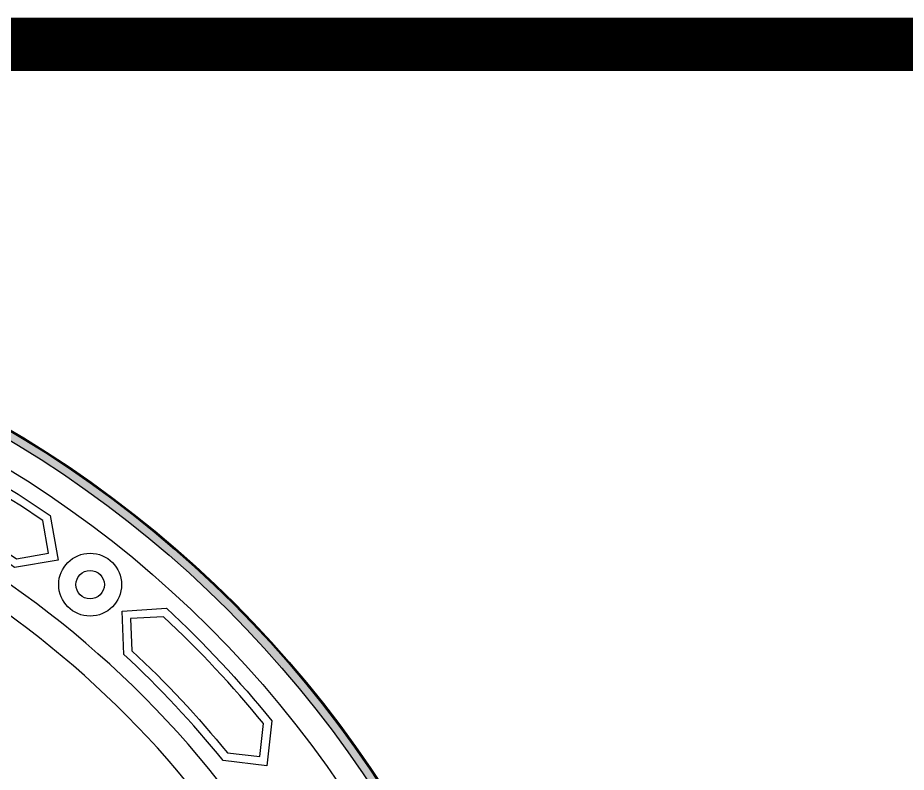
# Model space of a CAD drawing. Header units: feet. Extents: x 0 to 841, y 0 to 594.
# Drawn here: x 656.36 to 666.34, y 139.18 to 147.66 of the extents above; entities that cross this region are included whole.
import ezdxf

# ---------------------------------------------------------------- set-up
doc = ezdxf.new("R2010")
doc.units = ezdxf.units.FT
doc.header["$MEASUREMENT"] = 0
doc.layers.add('LOGO', color=7, linetype='Continuous')
doc.layers.add('TITLE', color=5, linetype='Continuous')

# ---------------------------------------------------------------- blocks, each defined once
blk = doc.blocks.new('YOTA')
h = blk.add_hatch(color=1)
edge = h.paths.add_edge_path()
edge.add_arc((302.886, 246.975), 39.995, 0, 360)
edge = h.paths.add_edge_path(flags=16)
edge.add_arc((302.886, 246.975), 39.7, 0, 360)
at = {"color": 2}
for points in [[(324.607, 278.415), (324.891, 276.822), (323.334, 276.56, 0.036222), (318.856, 279.209), (318.361, 280.674), (319.858, 281.223, -0.036146)], [(319.841, 280.902), (318.728, 280.509), (319.096, 279.418, -0.034551), (323.403, 276.87), (324.554, 277.064), (324.345, 278.237, 0.034551)], [(332.541, 271.065), (332.366, 269.456), (330.798, 269.643, 0.036222), (327.246, 273.444), (327.182, 274.99), (328.773, 275.095, -0.036146)], [(328.667, 274.792), (327.488, 274.727), (327.535, 273.577, -0.034551), (330.952, 269.921), (332.111, 269.784), (332.24, 270.968, 0.034551)]]:
    blk.add_lwpolyline(points, format="xyb", close=True, dxfattribs=at)
at = {"color": 1}
for centre, radius in [((302.881, 246.975), 40), ((302.881, 246.975), 40), ((302.886, 246.975), 39.995)]:
    blk.add_circle(centre, radius, dxfattribs=at)
at = {"color": 2}
for centre, radius in [((302.886, 246.975), 39.7), ((302.886, 246.975), 38.793), ((326.039, 275.942), 1.125), ((326.039, 275.942), 0.509)]:
    blk.add_circle(centre, radius, dxfattribs=at)
for radius, start, end in [(35.372, 29.814, 89.3035), (34.464, 31.5058, 87.6117)]:
    blk.add_arc((302.886, 246.975), radius, start, end, dxfattribs=at)

msp = doc.modelspace()

# ---------------------------------------------------------------- linework, layer by layer
at = {"layer": 'LOGO', "color": 1}
msp.add_circle((649.9138, 132.2024), 12.5548, dxfattribs=at)
at = {"layer": 'TITLE', "color": 3, "const_width": 0.6}
msp.add_lwpolyline([(826, 147.3616), (600.7452, 147.3616), (600.7452, 74.3699), (518.8661, 74.3697), (518.8662, 15), (826, 15)], close=True, dxfattribs=at)

# ---------------------------------------------------------------- block references
at = {"layer": 'LOGO', "xscale": 0.3139103563735262, "yscale": 0.3139103563735262, "zscale": 0.3139103563735262}
msp.add_blockref('YOTA', (554.8225, 54.668), dxfattribs=at)

doc.saveas('drawing.dxf')
